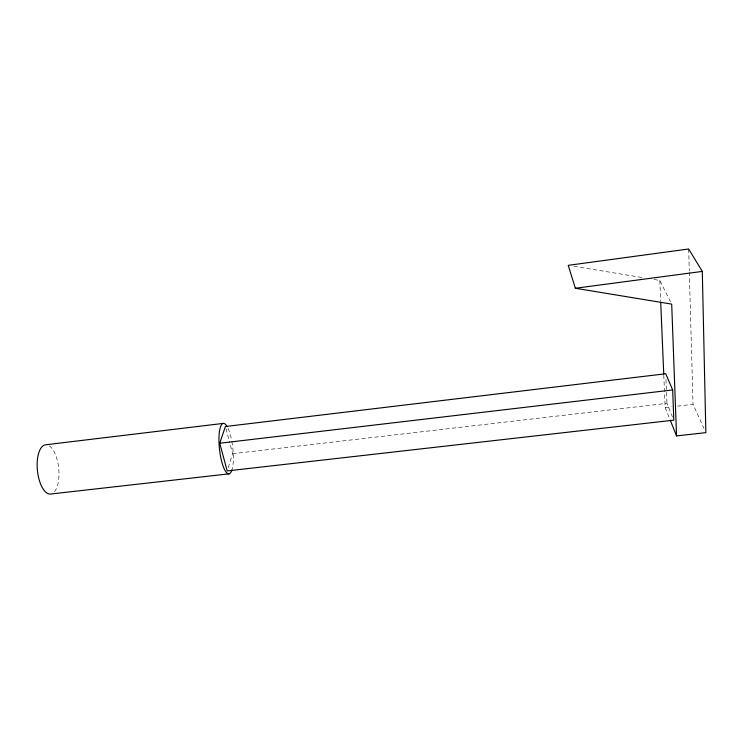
<?xml version="1.0" encoding="UTF-8"?>
<svg xmlns="http://www.w3.org/2000/svg" width="743" height="743" viewBox="0 0 743 743"><rect width="100%" height="100%" fill="white"/><g stroke="black" fill="none" stroke-linecap="round" stroke-linejoin="round"><path stroke-width="0.56" stroke-dasharray="3.71 2.79" d="M228.212 467.691L232.615 453.704L230.024 443.915M232.615 453.704L666.945 403.328L672.526 417.009M663.787 375.187L665.152 407.536L671.839 406.765M677.421 406.115L693.033 404.313L703.955 428.442M573.94 266.291L642.63 277.613M654.072 279.507L659.803 280.445L671.18 303.098M665.152 407.536L669.796 419.098M225.993 428.702L229.736 442.828M659.803 280.445L660.676 301.24M665.969 379.432L666.945 403.328M688.668 248.989L689.29 271.009M689.318 272.17L693.033 404.313M49.317 445.846A24.76 10.699 84.3 0 1 58.697 468.174A24.76 10.699 84.3 0 1 54.09 492.135M228.092 428.405A25.392 6.687 83.7 0 1 231.667 440.45M231.862 441.472A25.392 6.687 83.7 0 1 232.243 468.879"/><path stroke-width="1.11" d="M219.724 443.237L225.417 426.519L665.728 373.748L672.666 389.954L673.817 420.157L227.2 470.923L219.724 443.237L672.666 389.954M702.302 271.418L688.668 248.989L568.219 265.344L575.361 288.256L702.302 271.418L705.85 432.64L676.557 435.909L670.223 420.148M223.504 423.38L45.787 444.769A24.76 10.699 84.3 0 0 37.438 470.653A24.76 10.699 84.3 0 0 50.849 494.011L229.104 473.83M575.361 288.256L671.7 304.128L676.557 435.909M660.722 302.401L663.74 374.026M231.983 469.808A25.392 6.687 83.7 0 1 222.909 465.573A25.392 6.687 83.7 0 1 219.278 432.872A25.392 6.687 83.7 0 1 227.182 426.631"/></g></svg>
